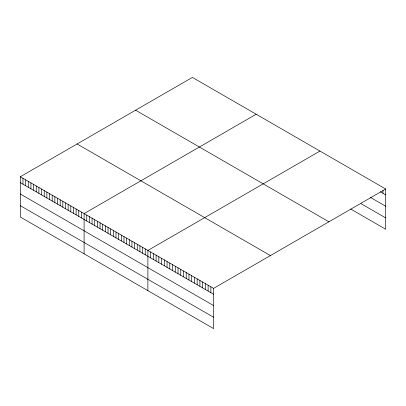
<?xml version="1.0" encoding="UTF-8"?>
<svg xmlns="http://www.w3.org/2000/svg" width="406" height="406" viewBox="0 0 406 406"><rect width="100%" height="100%" fill="white"/><g stroke="black" fill="none" stroke-linecap="round" stroke-linejoin="round"><path stroke-width="0.61" d="M20.3 176.762L213.612 288.367L213.612 328.596L20.3 216.987L20.3 176.762L192.388 77.404L385.7 189.013L385.7 229.238L350.647 208.999M256.181 114.238L84.093 213.592L84.093 253.816M319.974 151.068L147.885 250.421L147.885 290.645M213.612 288.367L385.7 189.013M380.224 191.733L385.7 194.895M370.363 197.372L385.7 206.228M361.051 203.675L385.7 217.905M135.599 110.193L328.911 221.798M77.089 143.973L270.401 255.582M20.3 182.644L213.612 294.248M20.3 193.977L213.612 305.581M20.3 205.654L213.612 317.259M382.959 190.373L382.959 193.312M210.871 286.788L210.871 292.67M208.131 285.205L208.131 291.087M205.395 283.627L205.395 289.508M202.655 282.043L202.655 287.925M199.914 280.465L199.914 286.347M197.179 278.881L197.179 284.763M194.438 277.298L194.438 283.185M191.703 275.72L191.703 281.602M188.963 274.136L188.963 280.018M186.222 272.558L186.222 278.44M183.487 270.975L183.487 276.856M180.746 269.396L180.746 275.278M178.011 267.813L178.011 273.695M175.27 266.234L175.27 272.116M172.53 264.651L172.53 270.533M169.794 263.073L169.794 268.955M167.054 261.489L167.054 267.371M164.313 259.911L164.313 265.793M161.578 258.328L161.578 264.21M158.837 256.744L158.837 262.626M156.102 255.166L156.102 261.048M153.361 253.583L153.361 259.464M150.621 252.004L150.621 257.886M145.226 248.888L145.226 254.77M142.567 247.35L142.567 253.232M139.913 245.818L139.913 251.7M137.253 244.285L137.253 250.167M134.594 242.747L134.594 248.629M131.935 241.215L131.935 247.097M129.281 239.682L129.281 245.564M126.621 238.144L126.621 244.026M123.962 236.612L123.962 242.494M121.303 235.074L121.303 240.956M118.648 233.541L118.648 239.423M115.989 232.009L115.989 237.891M113.33 230.471L113.33 236.353M110.671 228.938L110.671 234.82M108.016 227.406L108.016 233.288M105.357 225.868L105.357 231.75M102.698 224.335L102.698 230.217M100.038 222.798L100.038 228.679M97.384 221.265L97.384 227.147M94.725 219.732L94.725 225.614M92.066 218.195L92.066 224.076M89.406 216.662L89.406 222.544M86.752 215.124L86.752 221.006M81.433 212.059L81.433 217.941M78.774 210.521L78.774 216.403M76.12 208.988L76.12 214.87M73.461 207.456L73.461 213.338M70.801 205.918L70.801 211.8M68.142 204.385L68.142 210.267M65.488 202.848L65.488 208.73M62.828 201.315L62.828 207.197M60.169 199.782L60.169 205.664M57.51 198.245L57.51 204.127M54.856 196.712L54.856 202.594M52.196 195.179L52.196 201.061M49.537 193.642L49.537 199.524M46.878 192.109L46.878 197.991M44.224 190.571L44.224 196.453M41.564 189.039L41.564 194.921M38.905 187.506L38.905 193.388M36.246 185.968L36.246 191.85M33.591 184.436L33.591 190.318M30.932 182.898L30.932 188.78M28.273 181.365L28.273 187.247M25.614 179.833L25.614 185.715M22.959 178.295L22.959 184.177"/></g></svg>
